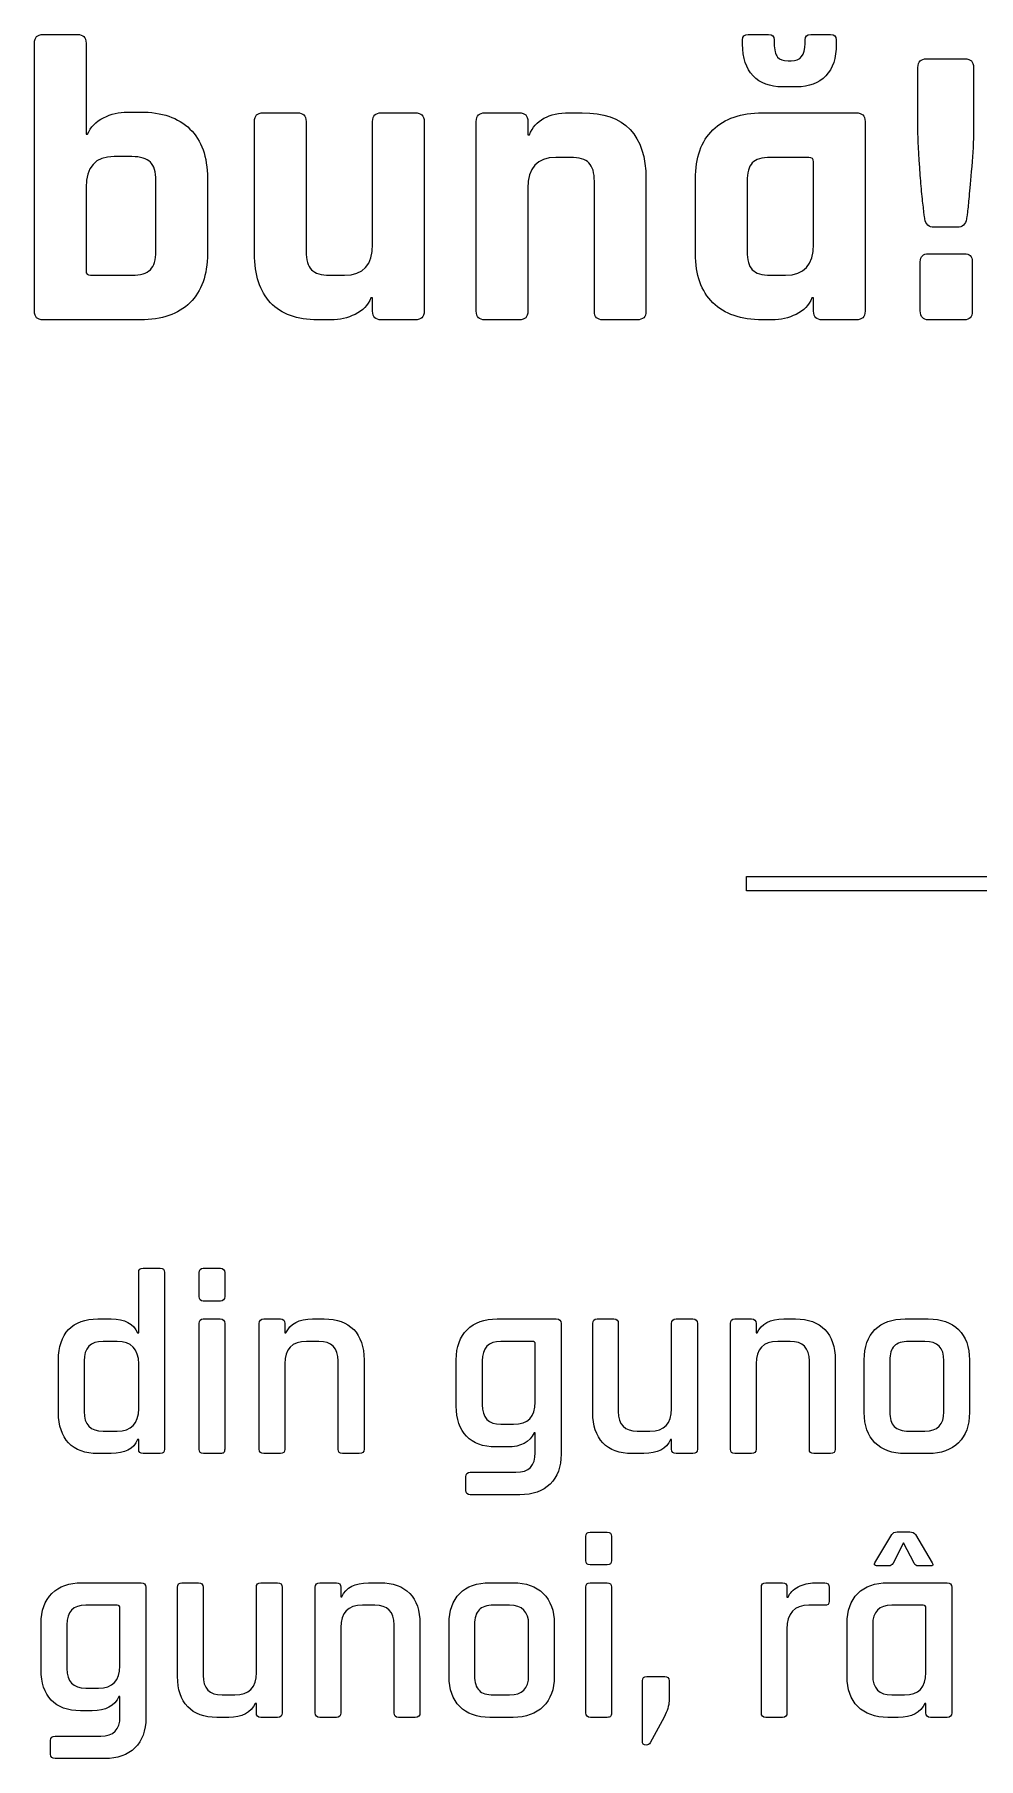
# Model space of a CAD drawing. Extents: x 23 to 195, y 64 to 143.
# Drawn here: x 61.72 to 78.13, y 113.14 to 143.11 of the extents above; entities that cross this region are included whole.
import ezdxf

# ---------------------------------------------------------------- set-up
doc = ezdxf.new("R2010")
doc.units = 0
doc.layers.add('Layer_1', color=7, linetype='CONTINUOUS')

msp = doc.modelspace()

# ---------------------------------------------------------------- linework, layer by layer
at = {"layer": 'Layer_1', "color": 7}
for points in [[(61.71758, 138.2932), (61.71758, 142.956922)], [(61.865747, 143.105089), (62.465469, 143.105089)], [(62.613635, 142.956922), (62.613635, 141.369422), (62.641858, 141.369422)], [(74.025256, 142.935755), (74.025256, 143.013366)], [(74.124033, 143.105089), (74.476811, 143.105089)], [(74.575942, 143.013366), (74.575942, 142.949866)], [(75.111811, 142.949866), (75.111811, 143.013366)], [(75.210589, 143.105089), (75.556311, 143.105089)], [(75.655089, 143.013366), (75.655089, 142.935755)], [(77.221211, 142.681649), (77.891841, 142.681649)], [(74.815478, 142.646478), (74.871922, 142.646478)], [(77.073044, 141.439872), (77.073044, 142.533483)], [(78.040008, 142.533483), (78.040008, 141.439872)], [(74.963645, 142.194922), (74.7167, 142.194922)], [(63.333302, 141.757478), (63.559433, 141.757478)], [(65.541832, 139.295018), (65.541832, 141.595129)], [(65.689999, 141.743296), (66.289721, 141.743296)], [(66.437888, 141.595129), (66.437888, 139.337351)], [(67.594999, 139.457296), (67.594999, 141.595129)], [(67.743165, 141.743296), (68.335832, 141.743296)], [(68.491054, 141.595129), (68.491054, 138.293129)], [(69.396811, 138.293129), (69.396811, 141.595129)], [(69.544978, 141.743296), (70.1447, 141.743296)], [(70.292867, 141.595129), (70.292867, 141.362296), (70.321089, 141.362296)], [(71.012533, 141.743296), (71.238664, 141.743296)], [(74.370978, 141.743366), (76.001164, 141.743366)], [(76.156033, 141.5952), (76.156033, 138.2932)], [(63.411266, 140.981366), (63.100469, 140.981366)], [(71.034053, 140.967185), (70.7797, 140.967185)], [(75.175664, 140.967255), (74.512089, 140.967255)], [(75.259978, 139.457366), (75.259978, 140.889644)], [(63.827544, 139.337422), (63.827544, 140.565089)], [(64.723599, 140.607422), (64.723599, 139.295089)], [(72.346033, 140.59324), (72.346033, 138.293129)], [(73.207164, 139.295089), (73.207164, 140.593311)], [(62.613635, 140.445144), (62.613635, 138.998755)], [(70.292867, 140.430963), (70.292867, 138.293129)], [(71.449978, 138.293129), (71.449978, 140.550907)], [(74.10322, 140.550978), (74.10322, 139.337422)], [(77.757786, 139.753594), (77.355266, 139.753594)], [(77.115377, 138.300149), (77.115377, 139.153872)], [(77.256488, 139.294983), (77.87773, 139.294983)], [(78.018488, 139.160927), (78.018488, 138.293094)], [(62.691599, 138.921144), (63.411266, 138.921144)], [(66.84711, 138.921074), (67.108165, 138.921074)], [(74.512089, 138.921144), (74.773145, 138.921144)], [(67.594999, 138.293129), (67.594999, 138.525963), (67.566777, 138.525963)], [(75.259978, 138.2932), (75.259978, 138.526033), (75.231756, 138.526033)], [(63.559433, 138.145033), (61.865747, 138.145033)], [(66.875332, 138.144963), (66.642499, 138.144963)], [(68.335832, 138.144963), (67.743165, 138.144963)], [(70.1447, 138.144963), (69.544978, 138.144963)], [(72.190811, 138.144963), (71.598145, 138.144963)], [(74.540311, 138.145033), (74.370978, 138.145033)], [(76.001164, 138.145033), (75.408145, 138.145033)], [(77.87773, 138.144927), (77.256488, 138.144927)], [(63.510397, 120.533802), (63.528741, 120.533802), (63.528741, 121.584021)], [(63.607058, 121.661985), (63.900569, 121.661985)], [(63.97818, 121.584021), (63.97818, 118.515913)], [(64.578819, 121.166791), (64.578819, 121.584127)], [(64.652197, 121.657505), (64.950294, 121.657505)], [(65.023672, 121.584127), (65.023672, 121.166791)], [(64.950294, 121.088827), (64.652197, 121.088827)], [(62.817894, 120.776866), (63.051785, 120.776866)], [(64.652197, 120.776972), (64.945708, 120.776972)], [(65.702734, 120.776901), (65.991659, 120.776901)], [(66.551165, 120.776901), (66.752601, 120.776901)], [(69.761301, 120.776936), (70.788237, 120.776936)], [(71.498908, 120.776901), (71.788186, 120.776901)], [(72.870508, 120.776901), (73.15908, 120.776901)], [(73.893105, 120.776901), (74.18203, 120.776901)], [(74.741536, 120.776901), (74.942972, 120.776901)], [(76.850829, 120.776866), (77.254407, 120.776866)], [(64.578819, 118.516019), (64.578819, 120.699008)], [(65.023672, 120.699008), (65.023672, 118.516019)], [(65.62477, 118.515948), (65.62477, 120.698937)], [(66.069623, 120.698937), (66.069623, 120.533837), (66.087615, 120.533837)], [(70.870787, 120.698973), (70.870787, 118.428848)], [(71.421297, 119.148832), (71.421297, 120.698937)], [(71.865797, 120.698937), (71.865797, 119.167176)], [(72.792192, 119.217623), (72.792192, 120.698937)], [(73.241983, 120.698937), (73.241983, 118.515948)], [(73.815141, 118.515948), (73.815141, 120.698937)], [(74.259994, 120.698937), (74.259994, 120.533837), (74.277986, 120.533837)], [(63.153033, 120.387046), (62.909616, 120.387046)], [(66.660878, 120.387082), (66.445684, 120.387082)], [(70.370901, 120.387117), (69.825507, 120.387117)], [(70.421348, 119.332311), (70.421348, 120.341256)], [(74.85125, 120.387082), (74.636055, 120.387082)], [(77.194788, 120.387046), (76.915035, 120.387046)], [(62.134916, 119.148796), (62.134916, 120.066019)], [(62.579769, 120.047674), (62.579769, 119.167141)], [(63.528741, 119.217588), (63.528741, 119.997227)], [(66.069623, 119.997262), (66.069623, 118.515948)], [(66.996017, 118.515948), (66.996017, 120.047709)], [(67.445456, 120.066054), (67.445456, 118.515948)], [(69.050101, 119.26352), (69.050101, 120.066089)], [(69.499893, 120.047745), (69.499893, 119.28645)], [(74.259994, 119.997262), (74.259994, 118.515948)], [(75.186388, 118.515948), (75.186388, 120.047709)], [(75.635827, 120.066054), (75.635827, 118.515948)], [(76.140335, 119.148796), (76.140335, 120.066019)], [(76.584835, 120.05226), (76.584835, 119.162555)], [(77.524988, 119.162555), (77.524988, 120.05226)], [(77.96984, 120.066019), (77.96984, 119.148796)], [(62.909616, 118.827769), (63.153033, 118.827769)], [(63.528741, 118.515913), (63.528741, 118.681013), (63.510397, 118.681013)], [(69.825507, 118.947078), (70.04564, 118.947078)], [(70.421348, 118.451778), (70.421348, 118.800323), (70.403004, 118.800323)], [(72.19635, 118.827804), (72.416483, 118.827804)], [(72.792192, 118.515948), (72.792192, 118.681048), (72.773847, 118.681048)], [(76.915035, 118.827769), (77.194788, 118.827769)], [(63.051785, 118.437949), (62.817894, 118.437949)], [(63.900569, 118.437949), (63.607058, 118.437949)], [(64.950294, 118.438055), (64.657136, 118.438055)], [(65.991659, 118.437984), (65.702734, 118.437984)], [(67.362906, 118.437984), (67.073628, 118.437984)], [(69.94016, 118.552673), (69.733785, 118.552673)], [(72.311003, 118.437984), (72.104628, 118.437984)], [(73.15908, 118.437984), (72.870508, 118.437984)], [(74.18203, 118.437984), (73.893105, 118.437984)], [(75.553277, 118.437984), (75.264, 118.437984)], [(77.254407, 118.437949), (76.850829, 118.437949)], [(69.293518, 118.112406), (70.086915, 118.112406)], [(69.215201, 117.795964), (69.215201, 118.034442)], [(70.155354, 117.722586), (69.293518, 117.722586)], [(71.302623, 116.58068), (71.302623, 116.998016)], [(71.376, 117.071394), (71.674098, 117.071394)], [(71.747475, 116.998016), (71.747475, 116.58068)], [(76.324238, 116.539299), (76.617749, 117.030013)], [(77.007568, 116.530127), (76.824124, 116.887844), (76.64068, 116.530127)], [(76.714057, 117.075874), (76.934191, 117.075874)], [(77.030499, 117.030013), (77.319424, 116.539299)], [(71.674098, 116.502716), (71.376, 116.502716)], [(76.567302, 116.484266), (76.356341, 116.484266)], [(77.291907, 116.484266), (77.080946, 116.484266)], [(62.543821, 116.190825), (63.570757, 116.190825)], [(63.653307, 116.112861), (63.653307, 113.842736)], [(64.203817, 114.562721), (64.203817, 116.112826)], [(64.281428, 116.19079), (64.570705, 116.19079)], [(64.648317, 116.112826), (64.648317, 114.581065)], [(65.574711, 114.631512), (65.574711, 116.112826)], [(65.653028, 116.19079), (65.9416, 116.19079)], [(66.024503, 116.112826), (66.024503, 113.929837)], [(66.597661, 113.929837), (66.597661, 116.112826)], [(66.675625, 116.19079), (66.96455, 116.19079)], [(67.042513, 116.112826), (67.042513, 115.947726), (67.060505, 115.947726)], [(67.524055, 116.19079), (67.725491, 116.19079)], [(69.633349, 116.190755), (70.036927, 116.190755)], [(71.302623, 113.929908), (71.302623, 116.112897)], [(71.376, 116.190861), (71.669512, 116.190861)], [(71.747475, 116.112897), (71.747475, 113.929908)], [(74.352563, 113.929837), (74.352563, 116.112826)], [(74.430527, 116.19079), (74.719452, 116.19079)], [(74.797416, 116.112826), (74.797416, 115.938554), (74.815407, 115.938554)], [(75.283543, 116.19079), (75.45323, 116.19079)], [(75.531193, 116.112826), (75.531193, 115.874348)], [(76.553543, 116.190755), (77.580832, 116.190755)], [(77.663382, 116.112791), (77.663382, 113.929802)], [(63.153421, 115.801006), (62.608026, 115.801006)], [(63.203868, 114.7462), (63.203868, 115.755145)], [(67.633769, 115.800971), (67.418575, 115.800971)], [(69.977307, 115.800935), (69.697554, 115.800935)], [(75.45323, 115.800971), (75.178063, 115.800971)], [(77.163496, 115.800935), (76.617749, 115.800935)], [(77.213943, 114.631477), (77.213943, 115.755074)], [(61.832621, 114.677409), (61.832621, 115.479978)], [(62.282412, 115.461634), (62.282412, 114.700339)], [(67.042513, 115.411151), (67.042513, 113.929837)], [(67.968908, 113.929837), (67.968908, 115.461598)], [(68.418347, 115.479943), (68.418347, 113.929837)], [(68.922854, 114.562685), (68.922854, 115.479908)], [(69.367354, 115.466149), (69.367354, 114.576444)], [(70.307507, 114.576444), (70.307507, 115.466149)], [(70.75236, 115.479908), (70.75236, 114.562685)], [(74.797416, 115.383634), (74.797416, 113.929837)], [(75.843049, 114.562685), (75.843049, 115.479908)], [(76.287549, 115.461563), (76.287549, 114.58103)], [(72.284297, 113.443745), (72.284297, 114.489378)], [(72.362261, 114.562756), (72.674117, 114.562756)], [(72.747495, 114.489378), (72.747495, 114.131661)], [(62.608026, 114.360967), (62.82816, 114.360967)], [(63.203868, 113.865667), (63.203868, 114.214211), (63.185523, 114.214211)], [(64.978869, 114.241693), (65.199003, 114.241693)], [(69.697554, 114.241658), (69.977307, 114.241658)], [(76.617749, 114.241658), (76.837882, 114.241658)], [(62.722679, 113.966561), (62.516304, 113.966561)], [(65.574711, 113.929837), (65.574711, 114.094937), (65.556367, 114.094937)], [(77.213943, 113.929802), (77.213943, 114.094902), (77.195952, 114.094902)], [(65.093522, 113.851873), (64.887147, 113.851873)], [(65.9416, 113.851873), (65.653028, 113.851873)], [(66.96455, 113.851873), (66.675625, 113.851873)], [(68.335797, 113.851873), (68.046519, 113.851873)], [(70.036927, 113.851838), (69.633349, 113.851838)], [(71.674098, 113.851944), (71.380939, 113.851944)], [(72.660358, 113.856495), (72.416942, 113.411642)], [(74.719452, 113.851873), (74.430527, 113.851873)], [(76.732402, 113.851838), (76.553543, 113.851838)], [(77.580832, 113.851838), (77.291907, 113.851838)], [(61.997721, 113.209853), (61.997721, 113.448331)], [(62.076037, 113.526295), (62.869435, 113.526295)], [(62.937873, 113.136475), (62.076037, 113.136475)]]:
    msp.add_lwpolyline(points, dxfattribs=at)
msp.add_lwpolyline([(104.70454, 128.220265), (74.093659, 128.220265), (74.093659, 128.46721), (104.70454, 128.46721), (104.70454, 128.220265), (104.70454, 128.220265)], close=True, dxfattribs=at)
for points in [[(61.71758, 142.956922), (61.71758, 143.0557), (61.767322, 143.105089), (61.865747, 143.105089)], [(62.465469, 143.105089), (62.564599, 143.105089), (62.613635, 143.0557), (62.613635, 142.956922)], [(74.025256, 143.013366), (74.025256, 143.074397), (74.058417, 143.105089), (74.124033, 143.105089)], [(74.476811, 143.105089), (74.542781, 143.105089), (74.575942, 143.074397), (74.575942, 143.013366)], [(75.111811, 143.013366), (75.111811, 143.074397), (75.144972, 143.105089), (75.210589, 143.105089)], [(75.556311, 143.105089), (75.621928, 143.105089), (75.655089, 143.074397), (75.655089, 143.013366)], [(74.209053, 142.385422), (74.086639, 142.512422), (74.025256, 142.695866), (74.025256, 142.935755)], [(74.575942, 142.949866), (74.575942, 142.836978), (74.594286, 142.757955), (74.632386, 142.713505)], [(74.632386, 142.713505), (74.669781, 142.668703), (74.730811, 142.646478), (74.815478, 142.646478)], [(74.871922, 142.646478), (75.032083, 142.646478), (75.111811, 142.747372), (75.111811, 142.949866)], [(75.655089, 142.935755), (75.655089, 142.695866), (75.594058, 142.512422), (75.471997, 142.385422)], [(77.073044, 142.533483), (77.073044, 142.632261), (77.122433, 142.681649), (77.221211, 142.681649)], [(77.891841, 142.681649), (77.990266, 142.681649), (78.040008, 142.632261), (78.040008, 142.533483)], [(74.7167, 142.194922), (74.500447, 142.194922), (74.331114, 142.258422), (74.209053, 142.385422)], [(75.471997, 142.385422), (75.349231, 142.258422), (75.179897, 142.194922), (74.963645, 142.194922)], [(62.917377, 141.6587), (63.048963, 141.724316), (63.187605, 141.757478), (63.333302, 141.757478)], [(63.559433, 141.757478), (63.930908, 141.757478), (64.217716, 141.6587), (64.419858, 141.461144)], [(62.641858, 141.369422), (62.693716, 141.496422), (62.785791, 141.59273), (62.917377, 141.6587)], [(64.419858, 141.461144), (64.622352, 141.263589), (64.723599, 140.978897), (64.723599, 140.607422)], [(65.541832, 141.595129), (65.541832, 141.693907), (65.590868, 141.743296), (65.689999, 141.743296)], [(66.289721, 141.743296), (66.388499, 141.743296), (66.437888, 141.693907), (66.437888, 141.595129)], [(67.594999, 141.595129), (67.594999, 141.693907), (67.644388, 141.743296), (67.743165, 141.743296)], [(68.335832, 141.743296), (68.439196, 141.743296), (68.491054, 141.693907), (68.491054, 141.595129)], [(69.396811, 141.595129), (69.396811, 141.693907), (69.446553, 141.743296), (69.544978, 141.743296)], [(70.1447, 141.743296), (70.243478, 141.743296), (70.292867, 141.693907), (70.292867, 141.595129)], [(70.321089, 141.362296), (70.424453, 141.616296), (70.65517, 141.743296), (71.012533, 141.743296)], [(71.238664, 141.743296), (71.976675, 141.743296), (72.346033, 141.359826), (72.346033, 140.59324)], [(73.5102, 141.447033), (73.712342, 141.644589), (73.999503, 141.743366), (74.370978, 141.743366)], [(76.001164, 141.743366), (76.104528, 141.743366), (76.156033, 141.693978), (76.156033, 141.5952)], [(73.207164, 140.593311), (73.207164, 140.964786), (73.308058, 141.249478), (73.5102, 141.447033)], [(77.115377, 140.656705), (77.087155, 141.042291), (77.073044, 141.303347), (77.073044, 141.439872)], [(78.040008, 141.439872), (78.040008, 141.251841), (78.029072, 141.041233), (78.008258, 140.808399)], [(63.100469, 140.981366), (62.775913, 140.981366), (62.613635, 140.802508), (62.613635, 140.445144)], [(63.731941, 140.886116), (63.668794, 140.949616), (63.561549, 140.981366), (63.411266, 140.981366)], [(63.827544, 140.565089), (63.827544, 140.715372), (63.795794, 140.822616), (63.731941, 140.886116)], [(70.7797, 140.967185), (70.455145, 140.967185), (70.292867, 140.788326), (70.292867, 140.430963)], [(71.355081, 140.871935), (71.291228, 140.935435), (71.184336, 140.967185), (71.034053, 140.967185)], [(71.449978, 140.550907), (71.449978, 140.701543), (71.418228, 140.808435), (71.355081, 140.871935)], [(74.194589, 140.872005), (74.133558, 140.808505), (74.10322, 140.701261), (74.10322, 140.550978)], [(74.512089, 140.967255), (74.361453, 140.967255), (74.25562, 140.935505), (74.194589, 140.872005)], [(75.259978, 140.889644), (75.259978, 140.941503), (75.231756, 140.967255), (75.175664, 140.967255)], [(77.147127, 140.289816), (77.135486, 140.402705), (77.124902, 140.525119), (77.115377, 140.656705)], [(78.008258, 140.808399), (77.986738, 140.575566), (77.971569, 140.402705), (77.962044, 140.289816)], [(77.178877, 140.014649), (77.169705, 140.085205), (77.158769, 140.176927), (77.147127, 140.289816)], [(77.962044, 140.289816), (77.952519, 140.176927), (77.943347, 140.085205), (77.934175, 140.014649)], [(77.192988, 139.901761), (77.192988, 139.906347), (77.18805, 139.944094), (77.178877, 140.014649)], [(77.934175, 140.014649), (77.924297, 139.944094), (77.920063, 139.906347), (77.920063, 139.901761)], [(77.355266, 139.753594), (77.266013, 139.753594), (77.212038, 139.802983), (77.192988, 139.901761)], [(77.920063, 139.901761), (77.901013, 139.802983), (77.847038, 139.753594), (77.757786, 139.753594)], [(67.108165, 138.921074), (67.432721, 138.921074), (67.594999, 139.099932), (67.594999, 139.457296)], [(74.773145, 138.921144), (75.0977, 138.921144), (75.259978, 139.09965), (75.259978, 139.457366)], [(63.731941, 139.016394), (63.795794, 139.079894), (63.827544, 139.186786), (63.827544, 139.337422)], [(64.723599, 139.295089), (64.723599, 138.923261), (64.622352, 138.638922), (64.419858, 138.441366)], [(65.820527, 138.441296), (65.63426, 138.638851), (65.541832, 138.923543), (65.541832, 139.295018)], [(66.437888, 139.337351), (66.437888, 139.186715), (66.469638, 139.079824), (66.532785, 139.016324)], [(73.5102, 138.441366), (73.308058, 138.638922), (73.207164, 138.923261), (73.207164, 139.295089)], [(74.10322, 139.337422), (74.10322, 139.186786), (74.133558, 139.079894), (74.194589, 139.016394)], [(77.115377, 139.153872), (77.115377, 139.248063), (77.162297, 139.294983), (77.256488, 139.294983)], [(77.87773, 139.294983), (77.971569, 139.294983), (78.018488, 139.25018), (78.018488, 139.160927)], [(62.613635, 138.998755), (62.613635, 138.946897), (62.639741, 138.921144), (62.691599, 138.921144)], [(63.411266, 138.921144), (63.561549, 138.921144), (63.668794, 138.952894), (63.731941, 139.016394)], [(66.532785, 139.016324), (66.596638, 138.952824), (66.70106, 138.921074), (66.84711, 138.921074)], [(74.194589, 139.016394), (74.25562, 138.952894), (74.361453, 138.921144), (74.512089, 138.921144)], [(67.566777, 138.525963), (67.514565, 138.398963), (67.423196, 138.303713), (67.29161, 138.240213)], [(75.231756, 138.526033), (75.179897, 138.399033), (75.088528, 138.303783), (74.956942, 138.240283)], [(61.865747, 138.145033), (61.767322, 138.145033), (61.71758, 138.194422), (61.71758, 138.2932)], [(64.419858, 138.441366), (64.217716, 138.243811), (63.930908, 138.145033), (63.559433, 138.145033)], [(66.642499, 138.144963), (66.280196, 138.144963), (66.006088, 138.24374), (65.820527, 138.441296)], [(67.29161, 138.240213), (67.160024, 138.176713), (67.021029, 138.144963), (66.875332, 138.144963)], [(67.743165, 138.144963), (67.644388, 138.144963), (67.594999, 138.194351), (67.594999, 138.293129)], [(68.491054, 138.293129), (68.491054, 138.194351), (68.439196, 138.144963), (68.335832, 138.144963)], [(69.544978, 138.144963), (69.446553, 138.144963), (69.396811, 138.194351), (69.396811, 138.293129)], [(70.292867, 138.293129), (70.292867, 138.194351), (70.243478, 138.144963), (70.1447, 138.144963)], [(71.598145, 138.144963), (71.499367, 138.144963), (71.449978, 138.194351), (71.449978, 138.293129)], [(72.346033, 138.293129), (72.346033, 138.194351), (72.294528, 138.144963), (72.190811, 138.144963)], [(74.370978, 138.145033), (73.999503, 138.145033), (73.712342, 138.243811), (73.5102, 138.441366)], [(74.956942, 138.240283), (74.825003, 138.176783), (74.686008, 138.145033), (74.540311, 138.145033)], [(75.408145, 138.145033), (75.30972, 138.145033), (75.259978, 138.194422), (75.259978, 138.2932)], [(76.156033, 138.2932), (76.156033, 138.194422), (76.104528, 138.145033), (76.001164, 138.145033)], [(77.256488, 138.144927), (77.162297, 138.144927), (77.115377, 138.196786), (77.115377, 138.300149)], [(78.018488, 138.293094), (78.018488, 138.194316), (77.971569, 138.144927), (77.87773, 138.144927)], [(63.528741, 121.584021), (63.528741, 121.63588), (63.554847, 121.661985), (63.607058, 121.661985)], [(63.900569, 121.661985), (63.952074, 121.661985), (63.97818, 121.63588), (63.97818, 121.584021)], [(64.578819, 121.584127), (64.578819, 121.632811), (64.603161, 121.657505), (64.652197, 121.657505)], [(64.950294, 121.657505), (64.998978, 121.657505), (65.023672, 121.632811), (65.023672, 121.584127)], [(64.652197, 121.088827), (64.603161, 121.088827), (64.578819, 121.11458), (64.578819, 121.166791)], [(65.023672, 121.166791), (65.023672, 121.11458), (64.998978, 121.088827), (64.950294, 121.088827)], [(62.311305, 120.593421), (62.429133, 120.715835), (62.59776, 120.776866), (62.817894, 120.776866)], [(63.051785, 120.776866), (63.287088, 120.776866), (63.440194, 120.695727), (63.510397, 120.533802)], [(64.578819, 120.699008), (64.578819, 120.750866), (64.603161, 120.776972), (64.652197, 120.776972)], [(64.945708, 120.776972), (64.997567, 120.776972), (65.023672, 120.750866), (65.023672, 120.699008)], [(65.62477, 120.698937), (65.62477, 120.750796), (65.650523, 120.776901), (65.702734, 120.776901)], [(65.991659, 120.776901), (66.043165, 120.776901), (66.069623, 120.750796), (66.069623, 120.698937)], [(66.087615, 120.533837), (66.160992, 120.695762), (66.315509, 120.776901), (66.551165, 120.776901)], [(66.752601, 120.776901), (66.975909, 120.776901), (67.147006, 120.715871), (67.266245, 120.593457)], [(69.238132, 120.591023), (69.363721, 120.714848), (69.537993, 120.776936), (69.761301, 120.776936)], [(70.788237, 120.776936), (70.843271, 120.776936), (70.870787, 120.750831), (70.870787, 120.698973)], [(71.421297, 120.698937), (71.421297, 120.750796), (71.44705, 120.776901), (71.498908, 120.776901)], [(71.788186, 120.776901), (71.840044, 120.776901), (71.865797, 120.750796), (71.865797, 120.698937)], [(72.792192, 120.698937), (72.792192, 120.750796), (72.818297, 120.776901), (72.870508, 120.776901)], [(73.15908, 120.776901), (73.214467, 120.776901), (73.241983, 120.750796), (73.241983, 120.698937)], [(73.815141, 120.698937), (73.815141, 120.750796), (73.840894, 120.776901), (73.893105, 120.776901)], [(74.18203, 120.776901), (74.233536, 120.776901), (74.259994, 120.750796), (74.259994, 120.698937)], [(74.277986, 120.533837), (74.351363, 120.695762), (74.50588, 120.776901), (74.741536, 120.776901)], [(74.942972, 120.776901), (75.16628, 120.776901), (75.337377, 120.715871), (75.456616, 120.593457)], [(76.325896, 120.591305), (76.449721, 120.71513), (76.624699, 120.776866), (76.850829, 120.776866)], [(77.254407, 120.776866), (77.477715, 120.776866), (77.652693, 120.71513), (77.779693, 120.591305)], [(62.134916, 120.066019), (62.134916, 120.295324), (62.193477, 120.471008), (62.311305, 120.593421)], [(67.266245, 120.593457), (67.385484, 120.471043), (67.445456, 120.295359), (67.445456, 120.066054)], [(69.050101, 120.066089), (69.050101, 120.29222), (69.112896, 120.467198), (69.238132, 120.591023)], [(75.456616, 120.593457), (75.575855, 120.471043), (75.635827, 120.295359), (75.635827, 120.066054)], [(76.140335, 120.066019), (76.140335, 120.292149), (76.202071, 120.467127), (76.325896, 120.591305)], [(77.779693, 120.591305), (77.906693, 120.467127), (77.96984, 120.292149), (77.96984, 120.066019)], [(62.909616, 120.387046), (62.689483, 120.387046), (62.579769, 120.273805), (62.579769, 120.047674)], [(63.528741, 119.997227), (63.528741, 120.257224), (63.403505, 120.387046), (63.153033, 120.387046)], [(66.445684, 120.387082), (66.194859, 120.387082), (66.069623, 120.257259), (66.069623, 119.997262)], [(66.996017, 120.047709), (66.996017, 120.27384), (66.884187, 120.387082), (66.660878, 120.387082)], [(69.825507, 120.387117), (69.608196, 120.387117), (69.499893, 120.273875), (69.499893, 120.047745)], [(70.421348, 120.341256), (70.421348, 120.371595), (70.404768, 120.387117), (70.370901, 120.387117)], [(74.636055, 120.387082), (74.38523, 120.387082), (74.259994, 120.257259), (74.259994, 119.997262)], [(75.186388, 120.047709), (75.186388, 120.27384), (75.074558, 120.387082), (74.85125, 120.387082)], [(76.662799, 120.306613), (76.61094, 120.253344), (76.584835, 120.168324), (76.584835, 120.05226)], [(76.915035, 120.387046), (76.798971, 120.387046), (76.71501, 120.360235), (76.662799, 120.306613)], [(77.524988, 120.05226), (77.524988, 120.275569), (77.414921, 120.387046), (77.194788, 120.387046)], [(69.499893, 119.28645), (69.499893, 119.06032), (69.608196, 118.947078), (69.825507, 118.947078)], [(70.04564, 118.947078), (70.296112, 118.947078), (70.421348, 119.075489), (70.421348, 119.332311)], [(62.311305, 118.62351), (62.193477, 118.747335), (62.134916, 118.922666), (62.134916, 119.148796)], [(62.579769, 119.167141), (62.579769, 118.940658), (62.689483, 118.827769), (62.909616, 118.827769)], [(63.153033, 118.827769), (63.403505, 118.827769), (63.528741, 118.957591), (63.528741, 119.217588)], [(69.226843, 118.738234), (69.109015, 118.862059), (69.050101, 119.037389), (69.050101, 119.26352)], [(71.598039, 118.623546), (71.480211, 118.747371), (71.421297, 118.922701), (71.421297, 119.148832)], [(71.865797, 119.167176), (71.865797, 118.940693), (71.976217, 118.827804), (72.19635, 118.827804)], [(72.416483, 118.827804), (72.666955, 118.827804), (72.792192, 118.957626), (72.792192, 119.217623)], [(76.325896, 118.62598), (76.202071, 118.751216), (76.140335, 118.925488), (76.140335, 119.148796)], [(76.584835, 119.162555), (76.584835, 119.046491), (76.61094, 118.961471), (76.662799, 118.908202)], [(77.194788, 118.827769), (77.414921, 118.827769), (77.524988, 118.939246), (77.524988, 119.162555)], [(77.96984, 119.148796), (77.96984, 118.925488), (77.906693, 118.751216), (77.779693, 118.62598)], [(63.510397, 118.681013), (63.440194, 118.519088), (63.287088, 118.437949), (63.051785, 118.437949)], [(69.733785, 118.552673), (69.513651, 118.552673), (69.344318, 118.614409), (69.226843, 118.738234)], [(70.403004, 118.800323), (70.326451, 118.635223), (70.172287, 118.552673), (69.94016, 118.552673)], [(72.773847, 118.681048), (72.700469, 118.518771), (72.546305, 118.437984), (72.311003, 118.437984)], [(76.662799, 118.908202), (76.71501, 118.85458), (76.798971, 118.827769), (76.915035, 118.827769)], [(62.817894, 118.437949), (62.59776, 118.437949), (62.429133, 118.499685), (62.311305, 118.62351)], [(63.607058, 118.437949), (63.554847, 118.437949), (63.528741, 118.464055), (63.528741, 118.515913)], [(63.97818, 118.515913), (63.97818, 118.464055), (63.952074, 118.437949), (63.900569, 118.437949)], [(64.657136, 118.438055), (64.604925, 118.438055), (64.578819, 118.464161), (64.578819, 118.516019)], [(65.007797, 118.45393), (64.997214, 118.443347), (64.977811, 118.438055), (64.950294, 118.438055)], [(65.023672, 118.516019), (65.023672, 118.485327), (65.01838, 118.464513), (65.007797, 118.45393)], [(65.702734, 118.437984), (65.650523, 118.437984), (65.62477, 118.46409), (65.62477, 118.515948)], [(66.069623, 118.515948), (66.069623, 118.46409), (66.043165, 118.437984), (65.991659, 118.437984)], [(67.073628, 118.437984), (67.02177, 118.437984), (66.996017, 118.46409), (66.996017, 118.515948)], [(67.445456, 118.515948), (67.445456, 118.46409), (67.41794, 118.437984), (67.362906, 118.437984)], [(70.086915, 118.112406), (70.309871, 118.112406), (70.421348, 118.225648), (70.421348, 118.451778)], [(70.870787, 118.428848), (70.870787, 118.205539), (70.80764, 118.031973), (70.68064, 117.908148)], [(72.104628, 118.437984), (71.884494, 118.437984), (71.715514, 118.499721), (71.598039, 118.623546)], [(72.870508, 118.437984), (72.818297, 118.437984), (72.792192, 118.46409), (72.792192, 118.515948)], [(73.241983, 118.515948), (73.241983, 118.46409), (73.214467, 118.437984), (73.15908, 118.437984)], [(73.893105, 118.437984), (73.840894, 118.437984), (73.815141, 118.46409), (73.815141, 118.515948)], [(74.259994, 118.515948), (74.259994, 118.46409), (74.233536, 118.437984), (74.18203, 118.437984)], [(75.264, 118.437984), (75.212141, 118.437984), (75.186388, 118.46409), (75.186388, 118.515948)], [(75.635827, 118.515948), (75.635827, 118.46409), (75.608311, 118.437984), (75.553277, 118.437984)], [(76.850829, 118.437949), (76.624699, 118.437949), (76.449721, 118.500744), (76.325896, 118.62598)], [(77.779693, 118.62598), (77.652693, 118.500744), (77.477715, 118.437949), (77.254407, 118.437949)], [(69.215201, 118.034442), (69.215201, 118.0863), (69.241307, 118.112406), (69.293518, 118.112406)], [(69.293518, 117.722586), (69.241307, 117.722586), (69.215201, 117.746928), (69.215201, 117.795964)], [(70.68064, 117.908148), (70.55364, 117.784323), (70.378662, 117.722586), (70.155354, 117.722586)], [(71.302623, 116.998016), (71.302623, 117.046699), (71.326964, 117.071394), (71.376, 117.071394)], [(71.674098, 117.071394), (71.722781, 117.071394), (71.747475, 117.046699), (71.747475, 116.998016)], [(76.617749, 117.030013), (76.638916, 117.060705), (76.671018, 117.075874), (76.714057, 117.075874)], [(76.934191, 117.075874), (76.976877, 117.075874), (77.00898, 117.060705), (77.030499, 117.030013)], [(71.376, 116.502716), (71.326964, 116.502716), (71.302623, 116.528469), (71.302623, 116.58068)], [(71.747475, 116.58068), (71.747475, 116.528469), (71.722781, 116.502716), (71.674098, 116.502716)], [(76.319652, 116.50261), (76.313655, 116.514605), (76.315066, 116.527305), (76.324238, 116.539299)], [(76.356341, 116.484266), (76.337996, 116.484266), (76.326002, 116.490616), (76.319652, 116.50261)], [(76.64068, 116.530127), (76.625157, 116.499435), (76.600816, 116.484266), (76.567302, 116.484266)], [(77.080946, 116.484266), (77.044257, 116.484266), (77.019916, 116.499435), (77.007568, 116.530127)], [(77.319424, 116.539299), (77.343766, 116.50261), (77.334593, 116.484266), (77.291907, 116.484266)], [(61.832621, 115.479978), (61.832621, 115.706109), (61.895415, 115.881086), (62.020651, 116.004911)], [(62.020651, 116.004911), (62.14624, 116.128736), (62.320512, 116.190825), (62.543821, 116.190825)], [(63.570757, 116.190825), (63.62579, 116.190825), (63.653307, 116.16472), (63.653307, 116.112861)], [(64.203817, 116.112826), (64.203817, 116.164684), (64.229569, 116.19079), (64.281428, 116.19079)], [(64.570705, 116.19079), (64.622564, 116.19079), (64.648317, 116.164684), (64.648317, 116.112826)], [(65.574711, 116.112826), (65.574711, 116.164684), (65.600817, 116.19079), (65.653028, 116.19079)], [(65.9416, 116.19079), (65.996986, 116.19079), (66.024503, 116.164684), (66.024503, 116.112826)], [(66.597661, 116.112826), (66.597661, 116.164684), (66.623413, 116.19079), (66.675625, 116.19079)], [(66.96455, 116.19079), (67.016055, 116.19079), (67.042513, 116.164684), (67.042513, 116.112826)], [(67.060505, 115.947726), (67.133883, 116.109651), (67.2884, 116.19079), (67.524055, 116.19079)], [(67.725491, 116.19079), (67.9488, 116.19079), (68.119897, 116.129759), (68.239136, 116.007346)], [(68.239136, 116.007346), (68.358375, 115.884932), (68.418347, 115.709248), (68.418347, 115.479943)], [(68.922854, 115.479908), (68.922854, 115.706038), (68.98459, 115.881016), (69.108415, 116.005194)], [(69.108415, 116.005194), (69.23224, 116.129019), (69.407218, 116.190755), (69.633349, 116.190755)], [(70.036927, 116.190755), (70.260235, 116.190755), (70.435213, 116.129019), (70.562213, 116.005194)], [(70.562213, 116.005194), (70.689213, 115.881016), (70.75236, 115.706038), (70.75236, 115.479908)], [(71.302623, 116.112897), (71.302623, 116.164755), (71.326964, 116.190861), (71.376, 116.190861)], [(71.669512, 116.190861), (71.72137, 116.190861), (71.747475, 116.164755), (71.747475, 116.112897)], [(74.352563, 116.112826), (74.352563, 116.164684), (74.378316, 116.19079), (74.430527, 116.19079)], [(74.719452, 116.19079), (74.770957, 116.19079), (74.797416, 116.164684), (74.797416, 116.112826)], [(74.815407, 115.938554), (74.846099, 116.014754), (74.905013, 116.076137), (74.992149, 116.121998)], [(74.992149, 116.121998), (75.079638, 116.167859), (75.176299, 116.19079), (75.283543, 116.19079)], [(75.45323, 116.19079), (75.505088, 116.19079), (75.531193, 116.164684), (75.531193, 116.112826)], [(75.843049, 115.479908), (75.843049, 115.706038), (75.904432, 115.881369), (76.02861, 116.005194)], [(76.02861, 116.005194), (76.152435, 116.129019), (76.327413, 116.190755), (76.553543, 116.190755)], [(77.580832, 116.190755), (77.636218, 116.190755), (77.663382, 116.164649), (77.663382, 116.112791)], [(62.608026, 115.801006), (62.390715, 115.801006), (62.282412, 115.687764), (62.282412, 115.461634)], [(63.203868, 115.755145), (63.203868, 115.785484), (63.187287, 115.801006), (63.153421, 115.801006)], [(67.418575, 115.800971), (67.16775, 115.800971), (67.042513, 115.671148), (67.042513, 115.411151)], [(67.968908, 115.461598), (67.968908, 115.687729), (67.857077, 115.800971), (67.633769, 115.800971)], [(69.445318, 115.720502), (69.39346, 115.667233), (69.367354, 115.582213), (69.367354, 115.466149)], [(69.697554, 115.800935), (69.58149, 115.800935), (69.497529, 115.774124), (69.445318, 115.720502)], [(70.307507, 115.466149), (70.307507, 115.689458), (70.19744, 115.800935), (69.977307, 115.800935)], [(75.178063, 115.800971), (74.924063, 115.800971), (74.797416, 115.661623), (74.797416, 115.383634)], [(75.531193, 115.874348), (75.531193, 115.81614), (75.505088, 115.791798), (75.45323, 115.800971)], [(76.617749, 115.800935), (76.397616, 115.800935), (76.287549, 115.687694), (76.287549, 115.461563)], [(77.213943, 115.755074), (77.213943, 115.785766), (77.19701, 115.800935), (77.163496, 115.800935)], [(62.009362, 114.152123), (61.891535, 114.275948), (61.832621, 114.451278), (61.832621, 114.677409)], [(62.282412, 114.700339), (62.282412, 114.474209), (62.390715, 114.360967), (62.608026, 114.360967)], [(62.82816, 114.360967), (63.078632, 114.360967), (63.203868, 114.489378), (63.203868, 114.7462)], [(64.380558, 114.037434), (64.26273, 114.161259), (64.203817, 114.33659), (64.203817, 114.562721)], [(64.648317, 114.581065), (64.648317, 114.354582), (64.758736, 114.241693), (64.978869, 114.241693)], [(65.199003, 114.241693), (65.449475, 114.241693), (65.574711, 114.371515), (65.574711, 114.631512)], [(69.108415, 114.039869), (68.98459, 114.165105), (68.922854, 114.339377), (68.922854, 114.562685)], [(69.367354, 114.576444), (69.367354, 114.46038), (69.39346, 114.37536), (69.445318, 114.322091)], [(69.977307, 114.241658), (70.19744, 114.241658), (70.307507, 114.353135), (70.307507, 114.576444)], [(70.75236, 114.562685), (70.75236, 114.339377), (70.689213, 114.165105), (70.562213, 114.039869)], [(72.284297, 114.489378), (72.284297, 114.538061), (72.310403, 114.562756), (72.362261, 114.562756)], [(72.674117, 114.562756), (72.723153, 114.562756), (72.747495, 114.538061), (72.747495, 114.489378)], [(76.02861, 114.039869), (75.904432, 114.165105), (75.843049, 114.339377), (75.843049, 114.562685)], [(76.287549, 114.58103), (76.287549, 114.354546), (76.397616, 114.241658), (76.617749, 114.241658)], [(76.837882, 114.241658), (77.088707, 114.241658), (77.213943, 114.37148), (77.213943, 114.631477)], [(63.185523, 114.214211), (63.108971, 114.049111), (62.954807, 113.966561), (62.722679, 113.966561)], [(69.445318, 114.322091), (69.497529, 114.268469), (69.58149, 114.241658), (69.697554, 114.241658)], [(62.516304, 113.966561), (62.296171, 113.966561), (62.126837, 114.028298), (62.009362, 114.152123)], [(64.887147, 113.851873), (64.667014, 113.851873), (64.498033, 113.913609), (64.380558, 114.037434)], [(65.556367, 114.094937), (65.482989, 113.932659), (65.328825, 113.851873), (65.093522, 113.851873)], [(65.653028, 113.851873), (65.600817, 113.851873), (65.574711, 113.877979), (65.574711, 113.929837)], [(66.024503, 113.929837), (66.024503, 113.877979), (65.996986, 113.851873), (65.9416, 113.851873)], [(66.675625, 113.851873), (66.623413, 113.851873), (66.597661, 113.877979), (66.597661, 113.929837)], [(67.042513, 113.929837), (67.042513, 113.877979), (67.016055, 113.851873), (66.96455, 113.851873)], [(68.046519, 113.851873), (67.994661, 113.851873), (67.968908, 113.877979), (67.968908, 113.929837)], [(68.418347, 113.929837), (68.418347, 113.877979), (68.39083, 113.851873), (68.335797, 113.851873)], [(69.633349, 113.851838), (69.407218, 113.851838), (69.23224, 113.914633), (69.108415, 114.039869)], [(70.562213, 114.039869), (70.435213, 113.914633), (70.260235, 113.851838), (70.036927, 113.851838)], [(71.380939, 113.851944), (71.328728, 113.851944), (71.302623, 113.878049), (71.302623, 113.929908)], [(71.747475, 113.929908), (71.747475, 113.899216), (71.742184, 113.878402), (71.7316, 113.867819)], [(72.747495, 114.131661), (72.747495, 114.058284), (72.718214, 113.966561), (72.660358, 113.856495)], [(74.430527, 113.851873), (74.378316, 113.851873), (74.352563, 113.877979), (74.352563, 113.929837)], [(74.797416, 113.929837), (74.797416, 113.877979), (74.770957, 113.851873), (74.719452, 113.851873)], [(76.553543, 113.851838), (76.327413, 113.851838), (76.152435, 113.914633), (76.02861, 114.039869)], [(77.195952, 114.094902), (77.122574, 113.932977), (76.967705, 113.851838), (76.732402, 113.851838)], [(77.291907, 113.851838), (77.240049, 113.851838), (77.213943, 113.877944), (77.213943, 113.929802)], [(77.663382, 113.929802), (77.663382, 113.877944), (77.636218, 113.851838), (77.580832, 113.851838)], [(62.869435, 113.526295), (63.09239, 113.526295), (63.203868, 113.639536), (63.203868, 113.865667)], [(63.653307, 113.842736), (63.653307, 113.619428), (63.59016, 113.445861), (63.46316, 113.322036)], [(71.7316, 113.867819), (71.721017, 113.857236), (71.701614, 113.851944), (71.674098, 113.851944)], [(61.997721, 113.448331), (61.997721, 113.500189), (62.023826, 113.526295), (62.076037, 113.526295)], [(63.46316, 113.322036), (63.33616, 113.198211), (63.161182, 113.136475), (62.937873, 113.136475)], [(72.348503, 113.370367), (72.305464, 113.370367), (72.284297, 113.394709), (72.284297, 113.443745)], [(72.416942, 113.411642), (72.404947, 113.384125), (72.382017, 113.370367), (72.348503, 113.370367)], [(62.076037, 113.136475), (62.023826, 113.136475), (61.997721, 113.160817), (61.997721, 113.209853)]]:
    msp.add_open_spline(points, degree=3, dxfattribs=at)

doc.saveas('drawing.dxf')
